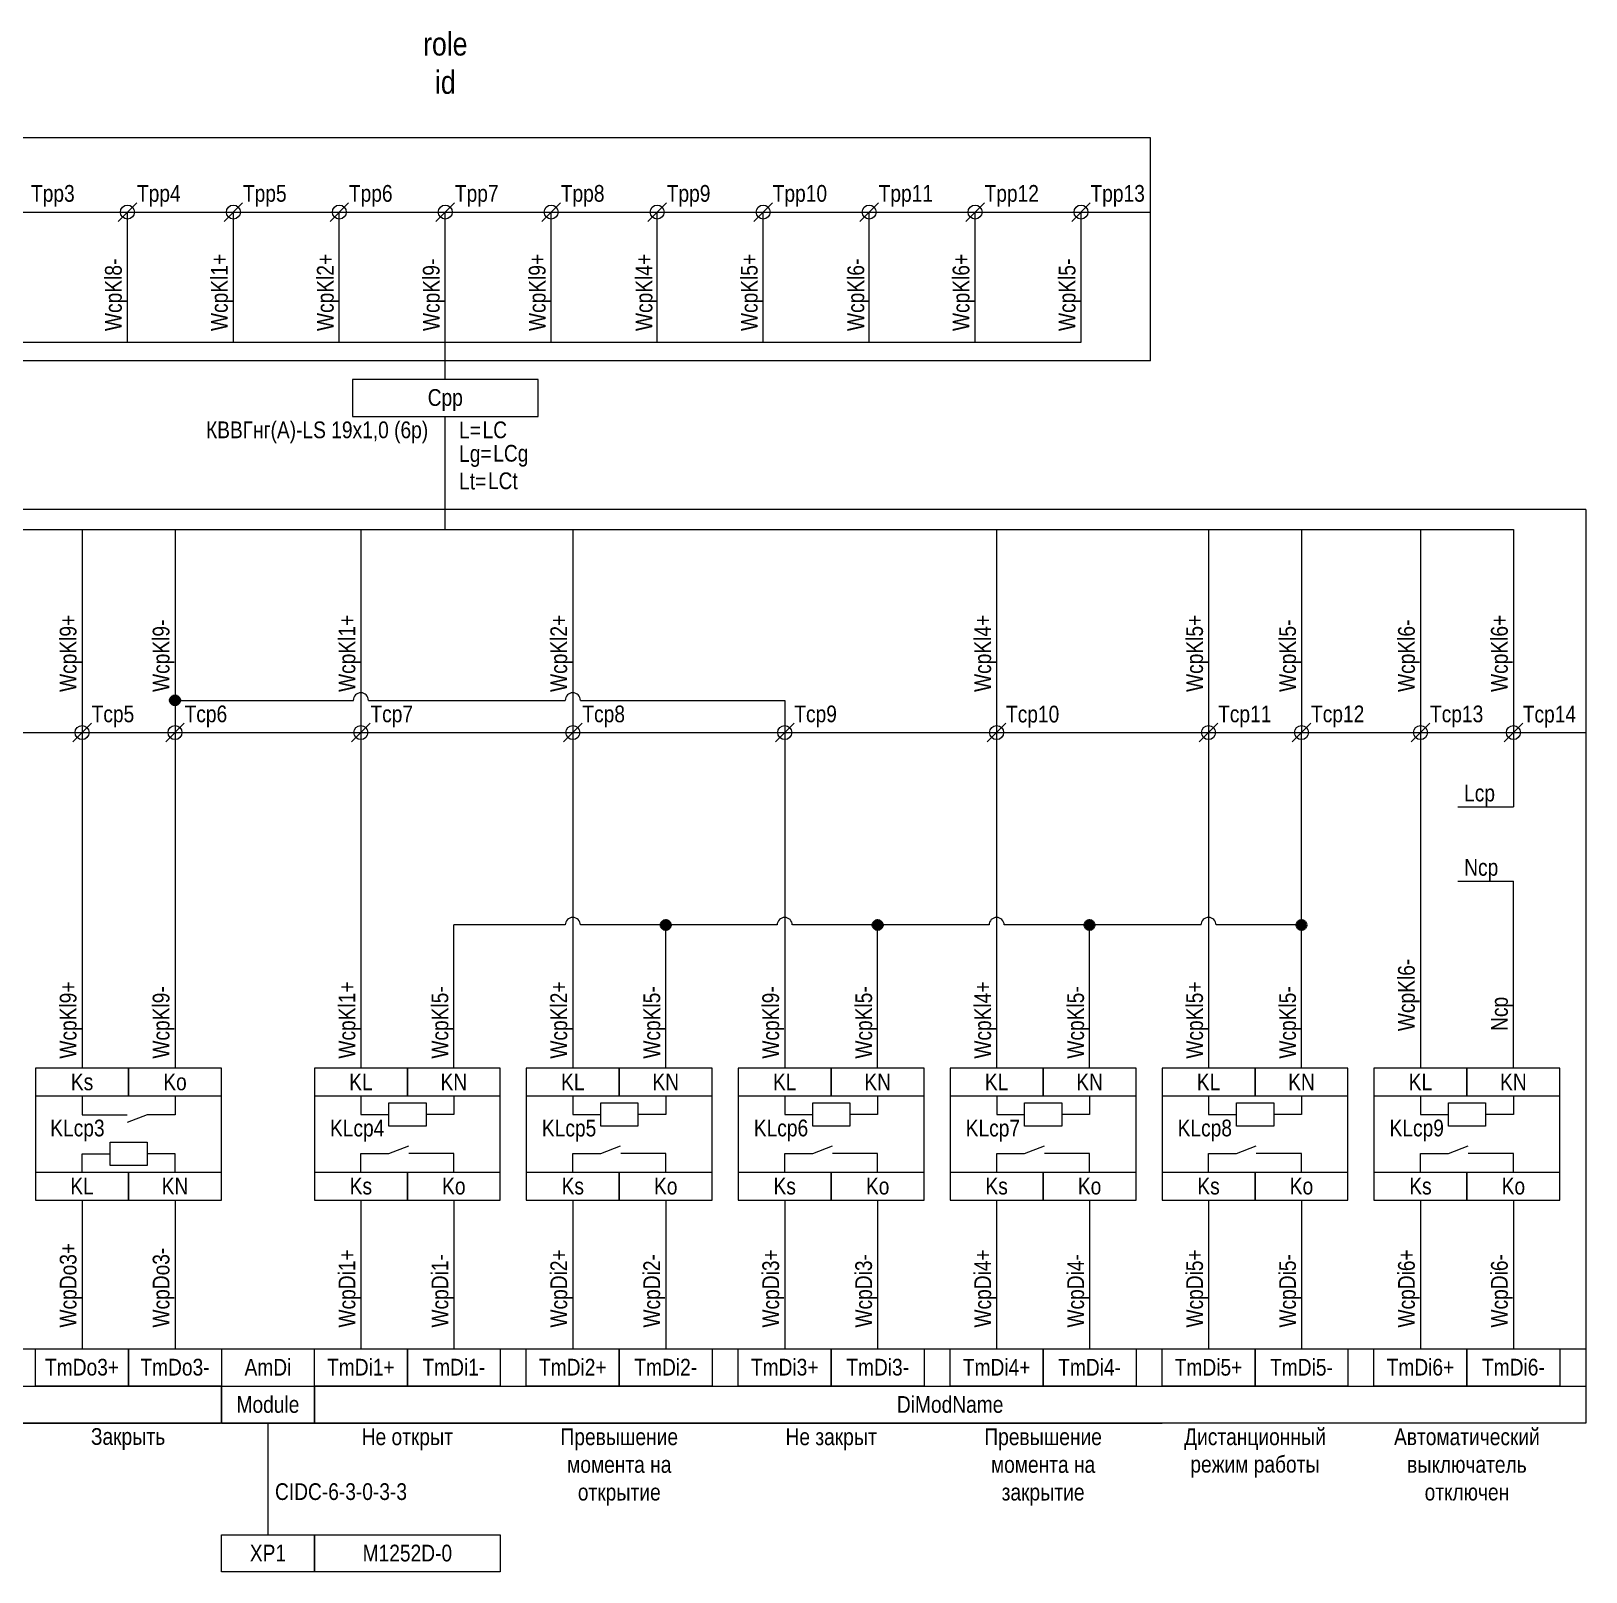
# Model space of a CAD drawing. Header units: millimetres. Extents: x 20 to 279, y -175 to -5.
# Drawn here: x 111.6 to 278.9, y -175.3 to -9.5 of the extents above; entities that cross this region are included whole.
import ezdxf

# ---------------------------------------------------------------- set-up
doc = ezdxf.new("R2010")
doc.units = ezdxf.units.MM
doc.header["$MEASUREMENT"] = 0
doc.linetypes.add('1_1', pattern=[2000, 1000, -1000])
doc.linetypes.add('4_2_1_2', pattern=[6702.777624, 3527.777672, -1763.888836, 0, -1411.111116])
for name, color, linetype in [('cp_params_di', 7, 'Continuous'), ('cp_params_do', 7, 'Continuous'), ('cp_static_di', 7, 'Continuous'), ('cp_static_do', 7, 'Continuous'), ('id_params_di', 7, 'Continuous'), ('id_params_do', 7, 'Continuous'), ('id_static_di', 7, 'Continuous'), ('id_static_do', 7, 'Continuous')]:
    doc.layers.add(name, color=color, linetype=linetype)
doc.styles.add('СГЕНЕРИР_СТИЛЬ_1', font='ARIALN.TTF')

msp = doc.modelspace()

# ---------------------------------------------------------------- hatches: boundary and pattern name
at = {"layer": 'cp_static_di', "linetype": 'Continuous', "lineweight": 0, "true_color": 0x000000}
for points in [[(179.52, -105.7), (179.55, -105.86), (179.64, -105.99), (179.77, -106.07), (179.92, -106.1), (180.08, -106.07), (180.21, -105.99), (180.29, -105.86), (180.32, -105.7), (180.29, -105.55), (180.21, -105.42), (180.08, -105.34), (179.92, -105.3), (179.77, -105.34), (179.64, -105.42), (179.55, -105.55)], [(202.32, -105.7), (202.35, -105.86), (202.44, -105.99), (202.57, -106.07), (202.72, -106.1), (202.88, -106.07), (203.01, -105.99), (203.09, -105.86), (203.12, -105.7), (203.09, -105.55), (203.01, -105.42), (202.88, -105.34), (202.72, -105.3), (202.57, -105.34), (202.44, -105.42), (202.35, -105.55)], [(225.12, -105.7), (225.15, -105.86), (225.24, -105.99), (225.37, -106.07), (225.52, -106.1), (225.68, -106.07), (225.81, -105.99), (225.89, -105.86), (225.92, -105.7), (225.89, -105.55), (225.81, -105.42), (225.68, -105.34), (225.52, -105.3), (225.37, -105.34), (225.24, -105.42), (225.15, -105.55)]]:
    msp.add_hatch(color=18, dxfattribs=at).paths.add_polyline_path(points)
at = {"layer": 'id_static_di', "linetype": 'Continuous', "lineweight": 0, "true_color": 0x000000}
for points in [[(126.72, -81.53), (126.76, -81.68), (126.84, -81.81), (126.97, -81.9), (127.12, -81.93), (127.28, -81.9), (127.41, -81.81), (127.49, -81.68), (127.52, -81.53), (127.49, -81.38), (127.41, -81.25), (127.28, -81.16), (127.12, -81.13), (126.97, -81.16), (126.84, -81.25), (126.76, -81.38)], [(247.92, -105.7), (247.95, -105.86), (248.04, -105.99), (248.17, -106.07), (248.32, -106.1), (248.48, -106.07), (248.61, -105.99), (248.69, -105.86), (248.72, -105.7), (248.69, -105.55), (248.61, -105.42), (248.48, -105.34), (248.32, -105.3), (248.17, -105.34), (248.04, -105.42), (247.95, -105.55)]]:
    msp.add_hatch(color=18, dxfattribs=at).paths.add_polyline_path(points)

# ---------------------------------------------------------------- linework, layer by layer
at = {"layer": 'cp_static_di', "color": 7, "linetype": '1_1', "lineweight": 15, "ltscale": 100}
msp.add_line((278.92, -61), (56.53, -61), dxfattribs=at)
at = {"layer": 'cp_static_di', "color": 7, "linetype": 'Continuous', "lineweight": 15, "ltscale": 100}
for p, q in [((71.53, -63.14), (271.12, -63.14)), ((117.12, -63.14), (117.12, -85)), ((127.12, -63.14), (127.12, -85)), ((147.12, -63.14), (147.12, -85)), ((169.92, -63.14), (169.92, -85)), ((215.52, -63.14), (215.52, -85)), ((238.32, -63.14), (238.32, -85)), ((248.32, -63.14), (248.32, -85)), ((261.12, -63.14), (261.12, -85)), ((271.12, -63.14), (271.12, -85)), ((116.12, -86), (118.12, -84)), ((126.12, -86), (128.12, -84)), ((146.12, -86), (148.12, -84)), ((147.12, -85), (147.12, -121.12)), ((168.92, -86), (170.92, -84)), ((169.92, -85), (169.92, -121.12)), ((191.72, -86), (193.72, -84)), ((192.72, -85), (192.72, -121.12)), ((215.52, -85), (215.52, -121.12)), ((238.32, -85), (238.32, -121.12)), ((248.32, -121.12), (248.32, -85)), ((261.12, -85), (261.12, -121.12)), ((271.12, -85), (271.12, -93)), ((265.15, -93), (271.12, -93)), ((265.15, -101), (271.12, -101)), ((271.12, -121.12), (271.12, -101)), ((157.12, -121.12), (157.12, -105.7)), ((179.92, -121.12), (179.92, -106.1)), ((202.72, -121.12), (202.72, -106.1)), ((225.52, -121.12), (225.52, -106.1)), ((147.12, -135.3), (147.12, -151.3)), ((157.12, -135.3), (157.12, -151.3)), ((169.92, -135.3), (169.92, -151.3)), ((179.92, -135.3), (179.92, -151.3)), ((192.72, -135.3), (192.72, -151.3)), ((202.72, -135.3), (202.72, -151.3)), ((215.52, -135.3), (215.52, -151.3)), ((225.52, -135.3), (225.52, -151.3)), ((238.32, -135.3), (238.32, -151.3)), ((248.32, -135.3), (248.32, -151.3)), ((261.12, -135.3), (261.12, -151.3)), ((271.12, -135.3), (271.12, -151.3)), ((132.12, -151.3), (278.92, -151.3)), ((132.12, -159.3), (233.32, -159.3))]:
    msp.add_line(p, q, dxfattribs=at)
at = {"layer": 'cp_static_di', "color": 7, "linetype": '4_2_1_2', "lineweight": 15, "ltscale": 100}
msp.add_line((56.53, -85), (278.92, -85), dxfattribs=at)
at = {"layer": 'cp_static_di', "color": 7, "linetype": 'Continuous', "lineweight": 15, "ltscale": 100}
for points in [[(142.12, -135.3), (162.12, -135.3), (162.12, -121.12), (142.12, -121.12)], [(142.12, -124.08), (152.12, -124.08), (152.12, -121.12), (142.12, -121.12)], [(152.12, -124.08), (162.12, -124.08), (162.12, -121.12), (152.12, -121.12)], [(164.92, -135.3), (184.92, -135.3), (184.92, -121.12), (164.92, -121.12)], [(164.92, -124.08), (174.92, -124.08), (174.92, -121.12), (164.92, -121.12)], [(174.92, -124.08), (184.92, -124.08), (184.92, -121.12), (174.92, -121.12)], [(187.72, -135.3), (207.72, -135.3), (207.72, -121.12), (187.72, -121.12)], [(187.72, -124.08), (197.72, -124.08), (197.72, -121.12), (187.72, -121.12)], [(197.72, -124.08), (207.72, -124.08), (207.72, -121.12), (197.72, -121.12)], [(210.52, -135.3), (230.52, -135.3), (230.52, -121.12), (210.52, -121.12)], [(210.52, -124.08), (220.52, -124.08), (220.52, -121.12), (210.52, -121.12)], [(220.52, -124.08), (230.52, -124.08), (230.52, -121.12), (220.52, -121.12)], [(233.32, -135.3), (253.32, -135.3), (253.32, -121.12), (233.32, -121.12)], [(233.32, -124.08), (243.32, -124.08), (243.32, -121.12), (233.32, -121.12)], [(243.32, -124.08), (253.32, -124.08), (253.32, -121.12), (243.32, -121.12)], [(256.12, -135.3), (276.12, -135.3), (276.12, -121.12), (256.12, -121.12)], [(256.12, -124.08), (266.12, -124.08), (266.12, -121.12), (256.12, -121.12)], [(266.12, -124.08), (276.12, -124.08), (276.12, -121.12), (266.12, -121.12)], [(154.13, -124.83), (154.13, -127.33), (150.13, -127.33), (150.13, -124.83)], [(176.93, -124.83), (176.93, -127.33), (172.93, -127.33), (172.93, -124.83)], [(199.73, -124.83), (199.73, -127.33), (195.73, -127.33), (195.73, -124.83)], [(222.53, -124.83), (222.53, -127.33), (218.53, -127.33), (218.53, -124.83)], [(245.33, -124.83), (245.33, -127.33), (241.33, -127.33), (241.33, -124.83)], [(268.12, -124.83), (268.12, -127.33), (264.12, -127.33), (264.12, -124.83)], [(142.12, -135.3), (152.12, -135.3), (152.12, -132.33), (142.12, -132.33)], [(152.12, -135.3), (162.12, -135.3), (162.12, -132.33), (152.12, -132.33)], [(164.92, -135.3), (174.92, -135.3), (174.92, -132.33), (164.92, -132.33)], [(174.92, -135.3), (184.92, -135.3), (184.92, -132.33), (174.92, -132.33)], [(187.72, -135.3), (197.72, -135.3), (197.72, -132.33), (187.72, -132.33)], [(197.72, -135.3), (207.72, -135.3), (207.72, -132.33), (197.72, -132.33)], [(210.52, -135.3), (220.52, -135.3), (220.52, -132.33), (210.52, -132.33)], [(220.52, -135.3), (230.52, -135.3), (230.52, -132.33), (220.52, -132.33)], [(233.32, -135.3), (243.32, -135.3), (243.32, -132.33), (233.32, -132.33)], [(243.32, -135.3), (253.32, -135.3), (253.32, -132.33), (243.32, -132.33)], [(256.12, -135.3), (266.12, -135.3), (266.12, -132.33), (256.12, -132.33)], [(266.12, -135.3), (276.12, -135.3), (276.12, -132.33), (266.12, -132.33)], [(142.12, -151.3), (152.12, -151.3), (152.12, -155.3), (142.12, -155.3)], [(152.12, -151.3), (162.12, -151.3), (162.12, -155.3), (152.12, -155.3)], [(164.92, -151.3), (174.92, -151.3), (174.92, -155.3), (164.92, -155.3)], [(174.92, -151.3), (184.92, -151.3), (184.92, -155.3), (174.92, -155.3)], [(187.72, -151.3), (197.72, -151.3), (197.72, -155.3), (187.72, -155.3)], [(197.72, -151.3), (207.72, -151.3), (207.72, -155.3), (197.72, -155.3)], [(210.52, -151.3), (220.52, -151.3), (220.52, -155.3), (210.52, -155.3)], [(220.52, -151.3), (230.52, -151.3), (230.52, -155.3), (220.52, -155.3)], [(233.32, -151.3), (243.32, -151.3), (243.32, -155.3), (233.32, -155.3)], [(243.32, -151.3), (253.32, -151.3), (253.32, -155.3), (243.32, -155.3)], [(256.12, -151.3), (266.12, -151.3), (266.12, -155.3), (256.12, -155.3)], [(266.12, -151.3), (276.12, -151.3), (276.12, -155.3), (266.12, -155.3)], [(142.12, -155.3), (278.92, -155.3), (278.92, -159.3), (142.12, -159.3)]]:
    msp.add_lwpolyline(points, close=True, dxfattribs=at)
for points in [[(147.13, -124.08), (147.13, -126.08), (150.13, -126.08)], [(157.12, -124.08), (157.12, -126.08), (154.13, -126.08)], [(169.93, -124.08), (169.93, -126.08), (172.93, -126.08)], [(179.92, -124.08), (179.92, -126.08), (176.93, -126.08)], [(192.73, -124.08), (192.73, -126.08), (195.73, -126.08)], [(202.72, -124.08), (202.72, -126.08), (199.73, -126.08)], [(215.53, -124.08), (215.53, -126.08), (218.53, -126.08)], [(225.52, -124.08), (225.52, -126.08), (222.53, -126.08)], [(238.33, -124.08), (238.33, -126.08), (241.33, -126.08)], [(248.32, -124.08), (248.32, -126.08), (245.33, -126.08)], [(261.13, -124.08), (261.13, -126.08), (264.12, -126.08)], [(271.12, -124.08), (271.12, -126.08), (268.12, -126.08)], [(147.13, -132.33), (147.13, -130.3), (150.13, -130.3)], [(150.13, -130.3), (152.27, -129.47)], [(154.13, -130.3), (152.27, -130.3)], [(157.12, -132.33), (157.12, -130.3), (154.13, -130.3)], [(169.93, -132.33), (169.93, -130.3), (172.93, -130.3)], [(172.93, -130.3), (175.06, -129.47)], [(176.93, -130.3), (175.07, -130.3)], [(179.92, -132.33), (179.92, -130.3), (176.93, -130.3)], [(192.73, -132.33), (192.73, -130.3), (195.73, -130.3)], [(195.73, -130.3), (197.86, -129.47)], [(199.73, -130.3), (197.86, -130.3)], [(202.72, -132.33), (202.72, -130.3), (199.73, -130.3)], [(215.53, -132.33), (215.53, -130.3), (218.53, -130.3)], [(218.53, -130.3), (220.66, -129.47)], [(222.53, -130.3), (220.66, -130.3)], [(225.52, -132.33), (225.52, -130.3), (222.53, -130.3)], [(238.33, -132.33), (238.33, -130.3), (241.33, -130.3)], [(241.33, -130.3), (243.46, -129.47)], [(245.33, -130.3), (243.46, -130.3)], [(248.32, -132.33), (248.32, -130.3), (245.33, -130.3)], [(261.13, -132.33), (261.13, -130.3), (264.12, -130.3)], [(264.12, -130.3), (266.26, -129.47)], [(268.12, -130.3), (266.26, -130.3)], [(271.12, -132.33), (271.12, -130.3), (268.12, -130.3)]]:
    msp.add_lwpolyline(points, dxfattribs=at)
for centre in [(117.12, -85), (127.12, -85), (147.12, -85), (169.92, -85), (192.72, -85)]:
    msp.add_circle(centre, 0.75, dxfattribs=at)
at = {"layer": 'cp_static_di', "color": 7, "linetype": 'Continuous', "lineweight": 70, "ltscale": 100}
for centre in [(179.92, -105.7), (202.72, -105.7), (225.52, -105.7)]:
    msp.add_circle(centre, 0.4, dxfattribs=at)
at = {"layer": 'cp_static_di', "color": 7, "linetype": 'Continuous', "lineweight": 15, "ltscale": 100}
for centre in [(147.12, -81.53), (169.92, -81.53), (169.92, -105.7), (192.72, -105.7), (215.52, -105.7), (238.32, -105.7)]:
    msp.add_arc(centre, 0.815, 0, 180, dxfattribs=at)
at = {"layer": 'cp_static_do', "color": 7, "linetype": '1_1', "lineweight": 15, "ltscale": 100}
msp.add_line((278.92, -61), (278.92, -159.3), dxfattribs=at)
at = {"layer": 'cp_static_do', "color": 7, "linetype": 'Continuous', "lineweight": 15, "ltscale": 100}
for p, q in [((117.12, -85), (117.12, -121.12)), ((127.12, -85), (127.12, -121.12)), ((214.52, -86), (216.52, -84)), ((237.32, -86), (239.32, -84)), ((247.32, -86), (249.32, -84)), ((260.12, -86), (262.12, -84)), ((270.12, -86), (272.12, -84)), ((117.12, -135.3), (117.12, -151.3)), ((127.12, -135.3), (127.12, -151.3)), ((56.53, -151.3), (132.12, -151.3)), ((56.53, -159.3), (132.01, -159.3)), ((137.12, -159.3), (137.12, -171.3))]:
    msp.add_line(p, q, dxfattribs=at)
for points in [[(112.12, -135.3), (132.12, -135.3), (132.12, -121.12), (112.12, -121.12)], [(112.12, -124.08), (122.12, -124.08), (122.12, -121.12), (112.12, -121.12)], [(122.12, -124.08), (132.12, -124.08), (132.12, -121.12), (122.12, -121.12)], [(120.13, -131.58), (120.13, -129.08), (124.13, -129.08), (124.13, -131.58)], [(112.12, -135.3), (122.12, -135.3), (122.12, -132.33), (112.12, -132.33)], [(122.12, -135.3), (132.12, -135.3), (132.12, -132.33), (122.12, -132.33)], [(112.12, -151.3), (122.12, -151.3), (122.12, -155.3), (112.12, -155.3)], [(122.12, -151.3), (132.12, -151.3), (132.12, -155.3), (122.12, -155.3)], [(66.53, -155.3), (132.12, -155.3), (132.12, -159.3), (66.53, -159.3)], [(142.12, -159.3), (132.12, -159.3), (132.12, -155.3), (142.12, -155.3)], [(142.12, -175.3), (132.12, -175.3), (132.12, -171.3), (142.12, -171.3)], [(142.12, -171.3), (162.12, -171.3), (162.12, -175.3), (142.12, -175.3)]]:
    msp.add_lwpolyline(points, close=True, dxfattribs=at)
for points in [[(117.13, -124.08), (117.13, -126.12), (120.13, -126.12)], [(127.12, -124.08), (127.12, -126.12), (124.13, -126.12)], [(120.13, -126.12), (121.99, -126.12)], [(124.13, -126.12), (121.99, -126.95)], [(117.13, -132.33), (117.13, -130.33), (120.13, -130.33)], [(127.12, -132.33), (127.12, -130.33), (124.13, -130.33)]]:
    msp.add_lwpolyline(points, dxfattribs=at)
for centre in [(215.52, -85), (238.32, -85), (248.32, -85), (261.12, -85), (271.12, -85)]:
    msp.add_circle(centre, 0.75, dxfattribs=at)
at = {"layer": 'id_static_di', "color": 7, "linetype": 'Continuous', "lineweight": 15, "ltscale": 100}
for p, q in [((156.2, -63.14), (156.2, -51)), ((127.52, -81.53), (146.31, -81.53)), ((147.94, -81.53), (169.11, -81.53)), ((170.74, -81.53), (192.72, -81.53)), ((192.72, -81.53), (192.72, -85)), ((169.11, -105.7), (157.12, -105.7)), ((191.91, -105.7), (170.74, -105.7)), ((214.71, -105.7), (193.54, -105.7)), ((237.51, -105.7), (216.34, -105.7)), ((247.92, -105.7), (239.14, -105.7))]:
    msp.add_line(p, q, dxfattribs=at)
at = {"layer": 'id_static_di', "color": 7, "linetype": 'Continuous', "lineweight": 70, "ltscale": 100}
for centre in [(127.12, -81.53), (248.32, -105.7)]:
    msp.add_circle(centre, 0.4, dxfattribs=at)
at = {"layer": 'id_static_do', "color": 7, "linetype": '1_1', "lineweight": 15, "ltscale": 100}
for p, q in [((232.08, -21), (81.08, -21)), ((232.08, -45), (232.08, -21)), ((232.08, -45), (81.08, -45))]:
    msp.add_line(p, q, dxfattribs=at)
at = {"layer": 'id_static_do', "color": 7, "linetype": 'Continuous', "lineweight": 15, "ltscale": 100}
for p, q in [((121, -30), (123, -28)), ((132.4, -30), (134.4, -28)), ((143.8, -30), (145.8, -28)), ((155.2, -30), (157.2, -28)), ((166.6, -30), (168.6, -28)), ((178, -30), (180, -28)), ((189.4, -30), (191.4, -28)), ((200.8, -30), (202.8, -28)), ((212.2, -30), (214.2, -28)), ((223.6, -30), (225.6, -28)), ((122, -43), (122, -29)), ((133.4, -43), (133.4, -29)), ((144.8, -43), (144.8, -29)), ((156.2, -43), (156.2, -29)), ((167.6, -43), (167.6, -29)), ((179, -43), (179, -29)), ((190.4, -43), (190.4, -29)), ((201.8, -43), (201.8, -29)), ((213.2, -43), (213.2, -29)), ((224.6, -43), (224.6, -29)), ((87.8, -43), (224.6, -43)), ((156.2, -47), (156.2, -43))]:
    msp.add_line(p, q, dxfattribs=at)
at = {"layer": 'id_static_do', "color": 7, "linetype": '4_2_1_2', "lineweight": 15, "ltscale": 100}
msp.add_line((81.08, -29), (232.08, -29), dxfattribs=at)
at = {"layer": 'id_static_do', "color": 7, "linetype": 'Continuous', "lineweight": 15, "ltscale": 100}
msp.add_lwpolyline([(146.2, -51), (166.2, -51), (166.2, -47), (146.2, -47)], close=True, dxfattribs=at)
for centre in [(122, -29), (133.4, -29), (144.8, -29), (156.2, -29), (167.6, -29), (179, -29), (190.4, -29), (201.8, -29), (213.2, -29), (224.6, -29)]:
    msp.add_circle(centre, 0.75, dxfattribs=at)

# ---------------------------------------------------------------- texts
at = {"layer": 'cp_params_di', "color": 7, "linetype": 'Continuous', "lineweight": 15, "char_height": 1.8, "rotation": 90, "style": 'СГЕНЕРИР_СТИЛЬ_1'}
for s, insert, attachment_point in [('\\A1;{\\pql;\\fArial Narrow|b0|i0|c204|p34;WcpKl\\fArial Narrow|b0|i0|c204|p34;8\\fArial Narrow|b0|i0|c204|p34;-}', (119.59, -41.8), 1), ('\\A1;{\\pql;\\fArial Narrow|b0|i0|c204|p34;Wcp\\fArial Narrow|b0|i0|c204|p34;Kl1+}', (130.99, -41.8), 1), ('\\A1;{\\pql;\\fArial Narrow|b0|i0|c204|p34;WcpKl\\fArial Narrow|b0|i0|c204|p34;2\\fArial Narrow|b0|i0|c204|p34;+}', (142.39, -41.8), 1), ('\\A1;{\\pql;\\fArial Narrow|b0|i0|c204|p34;WcpKl9\\fArial Narrow|b0|i0|c204|p34;-}', (153.79, -41.8), 1), ('\\A1;{\\pql;\\fArial Narrow|b0|i0|c204|p34;WcpKl9\\fArial Narrow|b0|i0|c204|p34;+}', (165.19, -41.8), 1), ('\\A1;{\\pql;\\fArial Narrow|b0|i0|c204|p34;WcpKl\\fArial Narrow|b0|i0|c204|p34;4+}', (176.68, -41.8), 1), ('\\A1;{\\pql;\\fArial Narrow|b0|i0|c204|p34;WcpKl\\fArial Narrow|b0|i0|c204|p34;5\\fArial Narrow|b0|i0|c204|p34;+}', (188, -41.8), 1), ('\\A1;{\\pql;\\fArial Narrow|b0|i0|c204|p34;WcpKl\\fArial Narrow|b0|i0|c204|p34;6\\fArial Narrow|b0|i0|c204|p34;-}', (199.47, -41.8), 1), ('\\A1;{\\pql;\\fArial Narrow|b0|i0|c204|p34;WcpKl\\fArial Narrow|b0|i0|c204|p34;6\\fArial Narrow|b0|i0|c204|p34;+}', (210.79, -41.8), 1), ('\\A1;{\\pql;\\fArial Narrow|b0|i0|c204|p34;WcpKl5\\fArial Narrow|b0|i0|c204|p34;-}', (222.2, -41.8), 1), ('\\A1;{\\pql;\\fArial Narrow|b0|i0|c204|p34;WcpKl\\fArial Narrow|b0|i0|c204|p34;9\\fArial Narrow|b0|i0|c204|p34;+}', (114.72, -80.63), 1), ('\\A1;{\\pql;\\fArial Narrow|b0|i0|c204|p34;WcpKl\\fArial Narrow|b0|i0|c204|p34;9\\fArial Narrow|b0|i0|c204|p34;-}', (124.72, -80.63), 1), ('\\A1;{\\pql;\\fArial Narrow|b0|i0|c204|p34;Wcp\\fArial Narrow|b0|i0|c204|p34;Kl1+}', (144.72, -80.63), 1), ('\\A1;{\\pql;\\fArial Narrow|b0|i0|c204|p34;WcpKl\\fArial Narrow|b0|i0|c204|p34;2\\fArial Narrow|b0|i0|c204|p34;+}', (167.51, -80.63), 1), ('\\A1;{\\pql;\\fArial Narrow|b0|i0|c204|p34;WcpKl\\fArial Narrow|b0|i0|c204|p34;4\\fArial Narrow|b0|i0|c204|p34;+}', (213.12, -80.63), 1), ('\\A1;{\\pql;\\fArial Narrow|b0|i0|c204|p34;WcpKl\\fArial Narrow|b0|i0|c204|p34;5\\fArial Narrow|b0|i0|c204|p34;+}', (235.92, -80.63), 1), ('\\A1;{\\pql;\\fArial Narrow|b0|i0|c204|p34;WcpKl5\\fArial Narrow|b0|i0|c204|p34;-}', (245.92, -80.63), 1), ('\\A1;{\\pql;\\fArial Narrow|b0|i0|c204|p34;WcpKl\\fArial Narrow|b0|i0|c204|p34;6\\fArial Narrow|b0|i0|c204|p34;-}', (258.71, -80.63), 1), ('\\A1;{\\pql;\\fArial Narrow|b0|i0|c204|p34;WcpKl\\fArial Narrow|b0|i0|c204|p34;6\\fArial Narrow|b0|i0|c204|p34;+}', (268.71, -80.63), 1), ('\\A1;{\\pql;\\fArial Narrow|b0|i0|c204|p34;WcpKl6\\fArial Narrow|b0|i0|c204|p34;-}', (258.71, -117.12), 1), ('\\A1;{\\pql;\\fArial Narrow|b0|i0|c204|p34;Wcp\\fArial Narrow|b0|i0|c204|p34;Kl1+}', (144.72, -120.08), 1), ('\\A1;{\\pql;\\fArial Narrow|b0|i0|c204|p34;WcpKl\\fArial Narrow|b0|i0|c204|p34;2\\fArial Narrow|b0|i0|c204|p34;+}', (167.51, -120.08), 1), ('\\A1;{\\pql;\\fArial Narrow|b0|i0|c204|p34;WcpKl\\fArial Narrow|b0|i0|c204|p34;4\\fArial Narrow|b0|i0|c204|p34;+}', (213.12, -120.08), 1), ('\\A1;{\\pql;\\fArial Narrow|b0|i0|c204|p34;WcpKl\\fArial Narrow|b0|i0|c204|p34;5\\fArial Narrow|b0|i0|c204|p34;+}', (235.92, -120.08), 1), ('\\A1;{\\pql;\\fArial Narrow|b0|i0|c204|p34;WcpKl\\fArial Narrow|b0|i0|c204|p34;5\\fArial Narrow|b0|i0|c204|p34;-}', (154.72, -120.08), 1), ('\\A1;{\\pql;\\fArial Narrow|b0|i0|c204|p34;WcpKl\\fArial Narrow|b0|i0|c204|p34;5\\fArial Narrow|b0|i0|c204|p34;-}', (177.52, -120.08), 1), ('\\A1;{\\pql;\\fArial Narrow|b0|i0|c204|p34;WcpKl\\fArial Narrow|b0|i0|c204|p34;5\\fArial Narrow|b0|i0|c204|p34;-}', (200.32, -120.08), 1), ('\\A1;{\\pql;\\fArial Narrow|b0|i0|c204|p34;WcpKl\\fArial Narrow|b0|i0|c204|p34;5\\fArial Narrow|b0|i0|c204|p34;-}', (223.12, -120.08), 1), ('\\A1;{\\pql;\\fArial Narrow|b0|i0|c204|p34;WcpKl\\fArial Narrow|b0|i0|c204|p34;5\\fArial Narrow|b0|i0|c204|p34;-}', (245.92, -120.08), 1), ('\\A1;{\\pqc;\\fArial Narrow|b0|i0|c204|p34;N\\fArial Narrow|b0|i0|c204|p34;cp}', (268.72, -115.26), 2), ('\\A1;{\\pql;\\fArial Narrow|b0|i0|c204|p34;WcpDi1\\fArial Narrow|b0|i0|c204|p34;+}', (144.72, -149.01), 1), ('\\A1;{\\pql;\\fArial Narrow|b0|i0|c204|p34;WcpDi1\\fArial Narrow|b0|i0|c204|p34;-}', (154.72, -149.01), 1), ('\\A1;{\\pql;\\fArial Narrow|b0|i0|c204|p34;WcpDi\\fArial Narrow|b0|i0|c204|p34;2\\fArial Narrow|b0|i0|c204|p34;+}', (167.51, -149.01), 1), ('\\A1;{\\pql;\\fArial Narrow|b0|i0|c204|p34;WcpDi\\fArial Narrow|b0|i0|c204|p34;2\\fArial Narrow|b0|i0|c204|p34;-}', (177.51, -149.01), 1), ('\\A1;{\\pql;\\fArial Narrow|b0|i0|c204|p34;WcpDi\\fArial Narrow|b0|i0|c204|p34;3\\fArial Narrow|b0|i0|c204|p34;+}', (190.31, -149.01), 1), ('\\A1;{\\pql;\\fArial Narrow|b0|i0|c204|p34;WcpDi\\fArial Narrow|b0|i0|c204|p34;3\\fArial Narrow|b0|i0|c204|p34;-}', (200.31, -149.01), 1), ('\\A1;{\\pql;\\fArial Narrow|b0|i0|c204|p34;WcpDi\\fArial Narrow|b0|i0|c204|p34;4\\fArial Narrow|b0|i0|c204|p34;+}', (213.12, -149.01), 1), ('\\A1;{\\pql;\\fArial Narrow|b0|i0|c204|p34;WcpDi\\fArial Narrow|b0|i0|c204|p34;4\\fArial Narrow|b0|i0|c204|p34;-}', (223.12, -149.01), 1), ('\\A1;{\\pql;\\fArial Narrow|b0|i0|c204|p34;WcpDi\\fArial Narrow|b0|i0|c204|p34;5\\fArial Narrow|b0|i0|c204|p34;+}', (235.92, -149.01), 1), ('\\A1;{\\pql;\\fArial Narrow|b0|i0|c204|p34;WcpDi\\fArial Narrow|b0|i0|c204|p34;5\\fArial Narrow|b0|i0|c204|p34;-}', (245.92, -149.01), 1), ('\\A1;{\\pql;\\fArial Narrow|b0|i0|c204|p34;WcpDi\\fArial Narrow|b0|i0|c204|p34;6\\fArial Narrow|b0|i0|c204|p34;+}', (258.71, -149.01), 1), ('\\A1;{\\pql;\\fArial Narrow|b0|i0|c204|p34;WcpDi\\fArial Narrow|b0|i0|c204|p34;6\\fArial Narrow|b0|i0|c204|p34;-}', (268.71, -149.01), 1)]:
    msp.add_mtext(s, dxfattribs=dict(at, insert=insert, attachment_point=attachment_point))
at = {"layer": 'cp_params_di', "color": 7, "linetype": 'Continuous', "lineweight": 15, "char_height": 1.8, "style": 'СГЕНЕРИР_СТИЛЬ_1'}
for s, insert, attachment_point in [('\\A1;{\\pql;\\fArial Narrow|b0|i0|c204|p34;Tcp5}', (118.15, -82.09), 1), ('\\A1;{\\pql;\\fArial Narrow|b0|i0|c204|p34;Tcp6}', (128.15, -82.09), 1), ('\\A1;{\\pql;\\fArial Narrow|b0|i0|c204|p34;Tcp7}', (148.15, -82.09), 1), ('\\A1;{\\pql;\\fArial Narrow|b0|i0|c204|p34;Tcp8}', (170.95, -82.09), 1), ('\\A1;{\\pql;\\fArial Narrow|b0|i0|c204|p34;Tcp\\fArial Narrow|b0|i0|c204|p34;9}', (193.75, -82.09), 1), ('\\A1;{\\pqc;\\fArial Narrow|b0|i0|c204|p34;L\\fArial Narrow|b0|i0|c204|p34;cp}', (267.48, -90.6), 2), ('\\A1;{\\pqc;\\fArial Narrow|b0|i0|c204|p34;N\\fArial Narrow|b0|i0|c204|p34;cp}', (267.66, -98.6), 2), ('\\A1;{\\pqc;\\fArial Narrow|b0|i0|c204|p34;K\\fArial Narrow|b0|i0|c204|p34;L}', (147.12, -121.68), 2), ('\\A1;{\\pqc;\\fArial Narrow|b0|i0|c204|p34;K\\fArial Narrow|b0|i0|c204|p34;N}', (157.12, -121.68), 2), ('\\A1;{\\pqc;\\fArial Narrow|b0|i0|c204|p34;K\\fArial Narrow|b0|i0|c204|p34;L}', (169.92, -121.68), 2), ('\\A1;{\\pqc;\\fArial Narrow|b0|i0|c204|p34;K\\fArial Narrow|b0|i0|c204|p34;N}', (179.92, -121.68), 2), ('\\A1;{\\pqc;\\fArial Narrow|b0|i0|c204|p34;K\\fArial Narrow|b0|i0|c204|p34;L}', (192.72, -121.68), 2), ('\\A1;{\\pqc;\\fArial Narrow|b0|i0|c204|p34;K\\fArial Narrow|b0|i0|c204|p34;N}', (202.72, -121.68), 2), ('\\A1;{\\pqc;\\fArial Narrow|b0|i0|c204|p34;K\\fArial Narrow|b0|i0|c204|p34;L}', (215.52, -121.68), 2), ('\\A1;{\\pqc;\\fArial Narrow|b0|i0|c204|p34;K\\fArial Narrow|b0|i0|c204|p34;N}', (225.52, -121.68), 2), ('\\A1;{\\pqc;\\fArial Narrow|b0|i0|c204|p34;K\\fArial Narrow|b0|i0|c204|p34;L}', (238.32, -121.68), 2), ('\\A1;{\\pqc;\\fArial Narrow|b0|i0|c204|p34;K\\fArial Narrow|b0|i0|c204|p34;N}', (248.32, -121.68), 2), ('\\A1;{\\pqc;\\fArial Narrow|b0|i0|c204|p34;K\\fArial Narrow|b0|i0|c204|p34;L}', (261.12, -121.68), 2), ('\\A1;{\\pqc;\\fArial Narrow|b0|i0|c204|p34;K\\fArial Narrow|b0|i0|c204|p34;N}', (271.12, -121.68), 2), ('\\A1;{\\pqc;\\fArial Narrow|b0|i0|c204|p34;KLcp\\fArial Narrow|b0|i0|c204|p34;4}', (146.72, -126.65), 2), ('\\A1;{\\pqc;\\fArial Narrow|b0|i0|c204|p34;KLcp\\fArial Narrow|b0|i0|c204|p34;5}', (169.52, -126.65), 2), ('\\A1;{\\pqc;\\fArial Narrow|b0|i0|c204|p34;KLcp\\fArial Narrow|b0|i0|c204|p34;6}', (192.32, -126.64), 2), ('\\A1;{\\pqc;\\fArial Narrow|b0|i0|c204|p34;KLcp\\fArial Narrow|b0|i0|c204|p34;7}', (215.12, -126.65), 2), ('\\A1;{\\pqc;\\fArial Narrow|b0|i0|c204|p34;KLcp\\fArial Narrow|b0|i0|c204|p34;8}', (237.92, -126.64), 2), ('\\A1;{\\pqc;\\fArial Narrow|b0|i0|c204|p34;KLcp\\fArial Narrow|b0|i0|c204|p34;9}', (260.72, -126.64), 2), ('\\A1;{\\pqc;\\fArial Narrow|b0|i0|c204|p34;Ks}', (147.12, -132.89), 2), ('\\A1;{\\pqc;\\fArial Narrow|b0|i0|c204|p34;Ko}', (157.12, -132.89), 2), ('\\A1;{\\pqc;\\fArial Narrow|b0|i0|c204|p34;Ks}', (169.92, -132.89), 2), ('\\A1;{\\pqc;\\fArial Narrow|b0|i0|c204|p34;Ko}', (179.92, -132.89), 2), ('\\A1;{\\pqc;\\fArial Narrow|b0|i0|c204|p34;Ks}', (192.72, -132.89), 2), ('\\A1;{\\pqc;\\fArial Narrow|b0|i0|c204|p34;Ko}', (202.72, -132.89), 2), ('\\A1;{\\pqc;\\fArial Narrow|b0|i0|c204|p34;Ks}', (215.52, -132.89), 2), ('\\A1;{\\pqc;\\fArial Narrow|b0|i0|c204|p34;Ko}', (225.52, -132.89), 2), ('\\A1;{\\pqc;\\fArial Narrow|b0|i0|c204|p34;Ks}', (238.32, -132.89), 2), ('\\A1;{\\pqc;\\fArial Narrow|b0|i0|c204|p34;Ko}', (248.32, -132.89), 2), ('\\A1;{\\pqc;\\fArial Narrow|b0|i0|c204|p34;Ks}', (261.12, -132.89), 2), ('\\A1;{\\pqc;\\fArial Narrow|b0|i0|c204|p34;Ko}', (271.12, -132.89), 2), ('\\A1;{\\pqc;\\fArial Narrow|b0|i0|c204|p34;Am\\fArial Narrow|b0|i0|c204|p34;Di}', (137.12, -152.38), 2), ('\\A1;{\\pqc;\\fArial Narrow|b0|i0|c204|p34;TmDi1\\fArial Narrow|b0|i0|c204|p34;+}', (147.12, -152.37), 2), ('\\A1;{\\pqc;\\fArial Narrow|b0|i0|c204|p34;TmDi1\\fArial Narrow|b0|i0|c204|p34;-}', (157.12, -152.37), 2), ('\\A1;{\\pqc;\\fArial Narrow|b0|i0|c204|p34;TmDi2\\fArial Narrow|b0|i0|c204|p34;+}', (169.92, -152.37), 2), ('\\A1;{\\pqc;\\fArial Narrow|b0|i0|c204|p34;TmDi2\\fArial Narrow|b0|i0|c204|p34;-}', (179.92, -152.37), 2), ('\\A1;{\\pqc;\\fArial Narrow|b0|i0|c204|p34;TmDi\\fArial Narrow|b0|i0|c204|p34;3\\fArial Narrow|b0|i0|c204|p34;+}', (192.72, -152.37), 2), ('\\A1;{\\pqc;\\fArial Narrow|b0|i0|c204|p34;TmDi\\fArial Narrow|b0|i0|c204|p34;3\\fArial Narrow|b0|i0|c204|p34;-}', (202.72, -152.37), 2), ('\\A1;{\\pqc;\\fArial Narrow|b0|i0|c204|p34;TmDi\\fArial Narrow|b0|i0|c204|p34;4\\fArial Narrow|b0|i0|c204|p34;+}', (215.52, -152.38), 2), ('\\A1;{\\pqc;\\fArial Narrow|b0|i0|c204|p34;TmDi\\fArial Narrow|b0|i0|c204|p34;4\\fArial Narrow|b0|i0|c204|p34;-}', (225.52, -152.38), 2), ('\\A1;{\\pqc;\\fArial Narrow|b0|i0|c204|p34;TmDi\\fArial Narrow|b0|i0|c204|p34;5\\fArial Narrow|b0|i0|c204|p34;+}', (238.32, -152.38), 2), ('\\A1;{\\pqc;\\fArial Narrow|b0|i0|c204|p34;TmDi\\fArial Narrow|b0|i0|c204|p34;5\\fArial Narrow|b0|i0|c204|p34;-}', (248.32, -152.38), 2), ('\\A1;{\\pqc;\\fArial Narrow|b0|i0|c204|p34;TmDi\\fArial Narrow|b0|i0|c204|p34;6\\fArial Narrow|b0|i0|c204|p34;+}', (261.12, -152.37), 2), ('\\A1;{\\pqc;\\fArial Narrow|b0|i0|c204|p34;TmDi\\fArial Narrow|b0|i0|c204|p34;6\\fArial Narrow|b0|i0|c204|p34;-}', (271.12, -152.37), 2), ('\\A1;{\\pqc;\\fArial Narrow|b0|i0|c204|p34;DiModName}', (210.52, -156.38), 2)]:
    msp.add_mtext(s, dxfattribs=dict(at, insert=insert, attachment_point=attachment_point))
at = {"layer": 'cp_params_do', "color": 7, "linetype": 'Continuous', "lineweight": 15, "char_height": 1.8, "style": 'СГЕНЕРИР_СТИЛЬ_1'}
for s, insert, attachment_point in [('\\A1;{\\pql;\\fArial Narrow|b0|i0|c204|p34;Tcp\\fArial Narrow|b0|i0|c204|p34;10}', (216.53, -82.11), 1), ('\\A1;{\\pql;\\fArial Narrow|b0|i0|c204|p34;Tcp\\fArial Narrow|b0|i0|c204|p34;11}', (239.35, -82.09), 1), ('\\A1;{\\pql;\\fArial Narrow|b0|i0|c204|p34;Tcp1\\fArial Narrow|b0|i0|c204|p34;2}', (249.35, -82.09), 1), ('\\A1;{\\pql;\\fArial Narrow|b0|i0|c204|p34;Tcp\\fArial Narrow|b0|i0|c204|p34;13}', (262.15, -82.09), 1), ('\\A1;{\\pql;\\fArial Narrow|b0|i0|c204|p34;Tcp1\\fArial Narrow|b0|i0|c204|p34;4}', (272.13, -82.11), 1), ('\\A1;{\\pqc;\\fArial Narrow|b0|i0|c204|p34;Ks}', (117.12, -121.68), 2), ('\\A1;{\\pqc;\\fArial Narrow|b0|i0|c204|p34;Ko}', (127.12, -121.68), 2), ('\\A1;{\\pqc;\\fArial Narrow|b0|i0|c204|p34;KLcp\\fArial Narrow|b0|i0|c204|p34;3}', (116.62, -126.64), 2), ('\\A1;{\\pqc;\\fArial Narrow|b0|i0|c204|p34;KL}', (117.12, -132.89), 2), ('\\A1;{\\pqc;\\fArial Narrow|b0|i0|c204|p34;KN}', (127.12, -132.89), 2), ('\\A1;{\\pqc;\\fArial Narrow|b0|i0|c204|p34;TmD\\fArial Narrow|b0|i0|c204|p34;o3\\fArial Narrow|b0|i0|c204|p34;+}', (117.12, -152.37), 2), ('\\A1;{\\pqc;\\fArial Narrow|b0|i0|c204|p34;TmD\\fArial Narrow|b0|i0|c204|p34;o3\\fArial Narrow|b0|i0|c204|p34;-}', (127.12, -152.37), 2)]:
    msp.add_mtext(s, dxfattribs=dict(at, insert=insert, attachment_point=attachment_point))
at = {"layer": 'cp_params_do', "color": 7, "linetype": 'Continuous', "lineweight": 15, "char_height": 1.8, "attachment_point": 1, "rotation": 90, "style": 'СГЕНЕРИР_СТИЛЬ_1'}
for s, insert in [('\\A1;{\\pql;\\fArial Narrow|b0|i0|c204|p34;WcpKl\\fArial Narrow|b0|i0|c204|p34;9\\fArial Narrow|b0|i0|c204|p34;+}', (114.72, -120.08)), ('\\A1;{\\pql;\\fArial Narrow|b0|i0|c204|p34;WcpKl\\fArial Narrow|b0|i0|c204|p34;9\\fArial Narrow|b0|i0|c204|p34;-}', (124.72, -120.08)), ('\\A1;{\\pql;\\fArial Narrow|b0|i0|c204|p34;WcpKl\\fArial Narrow|b0|i0|c204|p34;9\\fArial Narrow|b0|i0|c204|p34;-}', (190.31, -120.08)), ('\\A1;{\\pql;\\fArial Narrow|b0|i0|c204|p34;WcpDo\\fArial Narrow|b0|i0|c204|p34;3\\fArial Narrow|b0|i0|c204|p34;+}', (114.72, -149.01)), ('\\A1;{\\pql;\\fArial Narrow|b0|i0|c204|p34;WcpDo\\fArial Narrow|b0|i0|c204|p34;3\\fArial Narrow|b0|i0|c204|p34;-}', (124.72, -149.01))]:
    msp.add_mtext(s, dxfattribs=dict(at, insert=insert))
at = {"layer": 'cp_static_di', "color": 7, "linetype": 'Continuous', "lineweight": 15, "char_height": 1.8, "attachment_point": 2, "style": 'СГЕНЕРИР_СТИЛЬ_1'}
for s, insert in [('\\A1;{\\pqc;\\fArial Narrow|b0|i0|c204|p34;Не открыт}', (152.12, -159.86)), ('\\A1;{\\pqc;\\fArial Narrow|b0|i0|c204|p34;Не з\\fArial Narrow|b0|i0|c204|p34;акрыт}', (197.72, -159.86))]:
    msp.add_mtext(s, dxfattribs=dict(at, insert=insert))
at = {"layer": 'cp_static_di', "color": 7, "linetype": 'Continuous', "lineweight": 15, "char_height": 1.8, "width": 20, "attachment_point": 2, "style": 'СГЕНЕРИР_СТИЛЬ_1'}
for s, insert, line_spacing_factor in [('\\A1;{\\pqc;\\fArial Narrow|b0|i0|c204|p34;Превышение момента на открытие}', (174.92, -159.86), 0.992338), ('\\A1;{\\pqc;\\fArial Narrow|b0|i0|c204|p34;Превышение момента на \\fArial Narrow|b0|i0|c204|p34;закрытие}', (220.52, -159.86), 0.992338), ('\\A1;{\\pqc;\\fArial Narrow|b0|i0|c204|p34;Дистанционный режим работы}', (243.32, -159.86), 0.982786), ('\\A1;{\\pqc;\\fArial Narrow|b0|i0|c204|p34;Автоматический выключатель отключен}', (266.12, -159.86), 0.991432)]:
    msp.add_mtext(s, dxfattribs=dict(at, insert=insert, line_spacing_factor=line_spacing_factor))
at = {"layer": 'cp_static_do', "color": 7, "linetype": 'Continuous', "lineweight": 15, "char_height": 1.8, "attachment_point": 2, "style": 'СГЕНЕРИР_СТИЛЬ_1'}
for s, insert in [('\\A1;{\\pqc;\\fArial Narrow|b0|i0|c204|p34;Module}', (137.12, -156.38)), ('\\A1;{\\pqc;\\fArial Narrow|b0|i0|c204|p34;Закрыть}', (122.07, -159.83)), ('\\A1;{\\pqc;\\fArial Narrow|b0|i0|c204|p34;XP1}', (137.12, -172.37)), ('\\A1;{\\pqc;\\fArial Narrow|b0|i0|c204|p34;M125\\fArial Narrow|b0|i0|c204|p34;2D\\fArial Narrow|b0|i0|c204|p34;-0}', (152.12, -172.37))]:
    msp.add_mtext(s, dxfattribs=dict(at, insert=insert))
at = {"layer": 'id_params_di', "color": 7, "linetype": 'Continuous', "lineweight": 15, "style": 'СГЕНЕРИР_СТИЛЬ_1'}
for s, insert, char_height, attachment_point in [('\\A1;{\\pqc;\\fArial Narrow|b0|i0|c204|p34;role}', (156.2, -9.66), 2.5, 2), ('\\A1;{\\pqc;\\fArial Narrow|b0|i0|c204|p34;id}', (156.2, -13.78), 2.5, 2), ('\\A1;{\\pql;\\fArial Narrow|b0|i0|c204|p34;LC}', (160.21, -51.53), 1.8, 1), ('\\A1;{\\pql;\\fArial Narrow|b0|i0|c204|p34;LCg}', (161.36, -54.05), 1.8, 1), ('\\A1;{\\pql;\\fArial Narrow|b0|i0|c204|p34;LCt}', (160.79, -57.01), 1.8, 1)]:
    msp.add_mtext(s, dxfattribs=dict(at, insert=insert, char_height=char_height, attachment_point=attachment_point))
at = {"layer": 'id_params_do', "color": 7, "linetype": 'Continuous', "lineweight": 15, "char_height": 1.8, "style": 'СГЕНЕРИР_СТИЛЬ_1'}
for s, insert, attachment_point in [('\\A1;{\\pql;\\fArial Narrow|b0|i0|c204|p34;Tpp\\fArial Narrow|b0|i0|c204|p34;3}', (111.63, -26.09), 1), ('\\A1;{\\pql;\\fArial Narrow|b0|i0|c204|p34;Tpp\\fArial Narrow|b0|i0|c204|p34;4}', (123.03, -26.09), 1), ('\\A1;{\\pql;\\fArial Narrow|b0|i0|c204|p34;Tpp\\fArial Narrow|b0|i0|c204|p34;5}', (134.43, -26.09), 1), ('\\A1;{\\pql;\\fArial Narrow|b0|i0|c204|p34;Tpp\\fArial Narrow|b0|i0|c204|p34;6}', (145.83, -26.09), 1), ('\\A1;{\\pql;\\fArial Narrow|b0|i0|c204|p34;Tpp\\fArial Narrow|b0|i0|c204|p34;7}', (157.23, -26.09), 1), ('\\A1;{\\pql;\\fArial Narrow|b0|i0|c204|p34;Tpp\\fArial Narrow|b0|i0|c204|p34;8}', (168.63, -26.09), 1), ('\\A1;{\\pql;\\fArial Narrow|b0|i0|c204|p34;Tpp\\fArial Narrow|b0|i0|c204|p34;9}', (180.03, -26.09), 1), ('\\A1;{\\pql;\\fArial Narrow|b0|i0|c204|p34;Tpp1\\fArial Narrow|b0|i0|c204|p34;0}', (191.43, -26.09), 1), ('\\A1;{\\pql;\\fArial Narrow|b0|i0|c204|p34;Tpp\\fArial Narrow|b0|i0|c204|p34;11}', (202.83, -26.09), 1), ('\\A1;{\\pql;\\fArial Narrow|b0|i0|c204|p34;Tpp\\fArial Narrow|b0|i0|c204|p34;12}', (214.22, -26.09), 1), ('\\A1;{\\pql;\\fArial Narrow|b0|i0|c204|p34;Tpp1\\fArial Narrow|b0|i0|c204|p34;3}', (225.62, -26.09), 1), ('\\A1;{\\pqc;\\fArial Narrow|b0|i0|c204|p34;Cpp}', (156.2, -48.05), 2)]:
    msp.add_mtext(s, dxfattribs=dict(at, insert=insert, attachment_point=attachment_point))
at = {"layer": 'id_static_di', "color": 7, "linetype": 'Continuous', "lineweight": 15, "char_height": 1.8, "attachment_point": 1, "style": 'СГЕНЕРИР_СТИЛЬ_1'}
for s, insert in [('\\A1;{\\pql;\\fArial Narrow|b0|i0|c204|p34;КВВГнг(А)-LS 19х1,0 (\\fArial Narrow|b0|i0|c204|p34;6\\fArial Narrow|b0|i0|c204|p34;р) }', (130.46, -51.53)), ('\\A1;{\\pql;\\fArial Narrow|b0|i0|c204|p34;L=}', (157.69, -51.56)), ('\\A1;{\\pql;\\fArial Narrow|b0|i0|c204|p34;Lg=}', (157.69, -54.08)), ('\\A1;{\\pql;\\fArial Narrow|b0|i0|c204|p34;Lt=}', (157.69, -57.04)), ('\\A1;{\\pql;\\fArial Narrow|b0|i0|c204|p34;CIDC-6-3-0-3-3}', (137.88, -165.76))]:
    msp.add_mtext(s, dxfattribs=dict(at, insert=insert))

doc.saveas('drawing.dxf')
